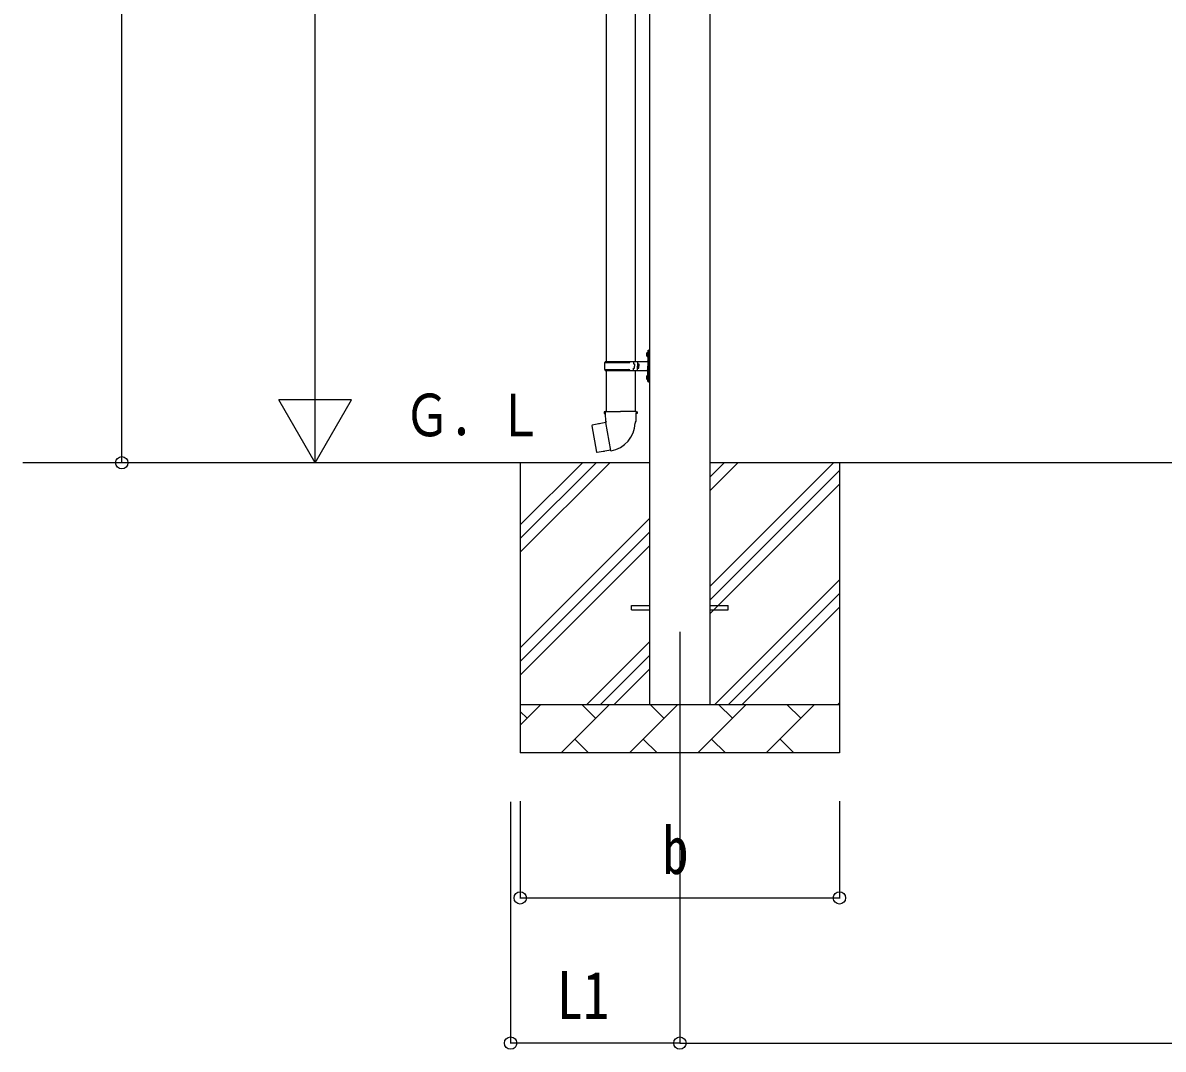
# Model space of a CAD drawing. Units: millimetres, scale not verified. Extents: x -12615 to 12615, y -8910 to 8910.
# Drawn here: x -6523 to -4166, y -4633 to -2511 of the extents above; entities that cross this region are included whole.
import ezdxf
from ezdxf.enums import TextEntityAlignment as Align

# ---------------------------------------------------------------- set-up
doc = ezdxf.new("R2010")
doc.units = ezdxf.units.MM
doc.header["$LTSCALE"] = 40
for name, color, linetype in [('0-4_YKK_12', 2, 'Continuous'), ('0-5_YKK_13', 4, 'Continuous'), ('0-6_YKK_A1', 4, 'Continuous'), ('0-7_YKK_D', 6, 'Continuous')]:
    doc.layers.add(name, color=color, linetype=linetype)
doc.styles.add('ＭＳ ゴシック', font='')
doc.styles.get('ＭＳ ゴシック').set_extended_font_data('MS Gothic')

msp = doc.modelspace()

# ---------------------------------------------------------------- linework, layer by layer
at = {"layer": '0-4_YKK_12'}
msp.add_line((-5164.94, -3770.37), (-5164.94, -4270.37), dxfattribs=at)
at = {"layer": '0-5_YKK_13'}
for p, q in [((-5317.44, -2251.86), (-5317.44, -3211.37)), ((-5257.44, -2251.86), (-5257.44, -3211.37)), ((-5233.74, -3194.22), (-5231.7, -3195.22)), ((-5232.47, -3192.22), (-5231.84, -3192.22)), ((-5232.47, -3192.22), (-5232.47, -3200.52)), ((-5232.47, -3200.52), (-5231.84, -3200.52)), ((-5231.84, -3192.22), (-5231.84, -3200.52)), ((-5231.84, -3192.22), (-5231.44, -3192.62)), ((-5231.84, -3200.52), (-5231.44, -3200.12)), ((-5231.7, -3195.22), (-5231.09, -3196.37)), ((-5231.44, -3188.37), (-5228.44, -3186.87)), ((-5231.44, -3188.37), (-5231.44, -3220.37)), ((-5231.44, -3192.62), (-5231.44, -3200.12)), ((-5228.44, -3186.87), (-5228.44, -3220.37)), ((-5228.44, -3186.87), (-5227.44, -3186.87)), ((-5227.44, -3186.87), (-5227.44, -3220.37)), ((-5320.44, -3213.37), (-5270.11, -3213.37)), ((-5320.44, -3227.37), (-5270.11, -3227.37)), ((-5319.44, -3211.37), (-5233.44, -3211.37)), ((-5319.44, -3211.37), (-5319.44, -3213.37)), ((-5319.44, -3229.37), (-5319.44, -3227.37)), ((-5319.44, -3229.37), (-5233.44, -3229.37)), ((-5317.44, -3229.37), (-5317.44, -3314.3)), ((-5260.44, -3211.37), (-5260.44, -3215.87)), ((-5260.44, -3215.87), (-5258.44, -3215.87)), ((-5260.44, -3229.37), (-5260.44, -3224.87)), ((-5260.44, -3224.87), (-5258.44, -3224.87)), ((-5258.44, -3215.87), (-5258.44, -3220.37)), ((-5258.44, -3224.87), (-5258.44, -3220.37)), ((-5257.44, -3229.37), (-5257.44, -3314.3)), ((-5252.44, -3211.37), (-5252.44, -3220.37)), ((-5252.44, -3215.87), (-5249.44, -3215.87)), ((-5252.44, -3229.37), (-5252.44, -3220.37)), ((-5252.44, -3224.87), (-5249.44, -3224.87)), ((-5249.44, -3215.87), (-5249.44, -3220.37)), ((-5249.44, -3224.87), (-5249.44, -3220.37)), ((-5231.44, -3252.37), (-5231.44, -3220.37)), ((-5228.44, -3253.87), (-5228.44, -3220.37)), ((-5227.44, -3253.87), (-5227.44, -3220.37)), ((-5233.74, -3242.22), (-5231.7, -3243.22)), ((-5232.47, -3240.22), (-5231.84, -3240.22)), ((-5232.47, -3240.22), (-5232.47, -3248.52)), ((-5232.47, -3248.52), (-5231.84, -3248.52)), ((-5231.84, -3240.22), (-5231.84, -3248.52)), ((-5231.84, -3240.22), (-5231.44, -3240.62)), ((-5231.84, -3248.52), (-5231.44, -3248.12)), ((-5231.7, -3243.22), (-5231.09, -3244.37)), ((-5231.44, -3240.62), (-5231.44, -3248.12)), ((-5231.44, -3252.37), (-5228.44, -3253.87)), ((-5228.44, -3253.87), (-5227.44, -3253.87)), ((-5319.29, -3314.3), (-5321.44, -3315.08)), ((-5321.44, -3315.08), (-5321.44, -3318.7)), ((-5321.44, -3318.7), (-5319.2, -3319.51)), ((-5319.29, -3314.3), (-5287.44, -3314.3)), ((-5319.29, -3314.3), (-5319.2, -3319.51)), ((-5319.2, -3319.51), (-5318.94, -3334.3)), ((-5255.59, -3314.3), (-5287.44, -3314.3)), ((-5253.44, -3318.7), (-5255.68, -3319.51)), ((-5255.59, -3314.3), (-5253.44, -3315.08)), ((-5253.44, -3315.08), (-5253.44, -3318.7)), ((-5345.9, -3342.75), (-5346.71, -3343.92)), ((-5346.71, -3343.92), (-5337.09, -3398.48)), ((-5318.03, -3337.5), (-5345.9, -3342.75)), ((-5333.16, -3340.15), (-5333.37, -3340.39)), ((-5318.94, -3334.3), (-5317.59, -3336.3)), ((-5307.68, -3394.79), (-5317.81, -3337.32)), ((-5317.79, -3336.5), (-5317.79, -3337.21)), ((-5317.59, -3336.3), (-5317.62, -3336.3)), ((-5257.25, -3336.24), (-5257.33, -3338.4)), ((-5255.94, -3334.3), (-5257.25, -3336.24)), ((-5323.07, -3397.39), (-5323.35, -3397.23)), ((-5307.37, -3395.56), (-5307.62, -3394.9)), ((-5264.94, -3715.87), (-5227.44, -3715.87)), ((-5264.94, -3724.87), (-5264.94, -3715.87)), ((-5102.44, -3715.87), (-5064.94, -3715.87)), ((-5064.94, -3724.87), (-5064.94, -3715.87)), ((-5264.94, -3724.87), (-5227.44, -3724.87)), ((-5102.44, -3724.87), (-5064.94, -3724.87))]:
    msp.add_line(p, q, dxfattribs=at)
for points in [[(-5233.74, -3198.52), (-5231.7, -3197.52), (-5231.09, -3196.37)], [(-5233.74, -3246.52), (-5231.7, -3245.52), (-5231.09, -3244.37)], [(-5255.59, -3314.3), (-5255.68, -3319.51), (-5255.94, -3334.3)], [(-5330.91, -3339.93), (-5331.19, -3339.78), (-5333.16, -3340.15)], [(-5307.95, -3394.7), (-5335.93, -3399.3), (-5337.09, -3398.48)], [(-5320.88, -3396.83), (-5321.09, -3397.07), (-5323.07, -3397.39)]]:
    msp.add_lwpolyline(points, dxfattribs=at)
for centre, radius, start, end in [((-5228.14, -3196.37), 6, 136.21765, 223.78235), ((-5271.69, -3220.37), 49.25, 171.82876, 180.00002), ((-5271.69, -3220.37), 49.25, 180.00002, 188.17127), ((-5270.11, -3211.37), 2, 270, 359.99998), ((-5270.11, -3229.37), 2, 0.00005, 90.00004), ((-5233.44, -3209.37), 2, 270, 359.99998), ((-5233.44, -3231.37), 2, 0.00005, 90.00004), ((-5228.14, -3244.37), 6, 136.21765, 223.78235), ((-5318.09, -3337.21), 0.3, 280.66842, 0), ((-5317.59, -3336.5), 0.2, 100, 180), ((-5317.59, -3336.3), 60.3, 279.96938, 358), ((-5307.9, -3395), 0.3, 20, 99.33158), ((-5307.19, -3395.49), 0.2, 200, 279.96938)]:
    msp.add_arc(centre, radius, start, end, dxfattribs=at)
at = {"layer": '0-6_YKK_A1'}
for p, q in [((-5227.44, -1122.87), (-5227.44, -3920.37)), ((-5102.44, -3920.37), (-5102.44, -1122.87)), ((-5227.44, -3420.37), (-6523.24, -3420.37)), ((-5494.94, -3420.37), (-5494.94, -4020.37)), ((-5494.94, -3605.42), (-5309.89, -3420.37)), ((-5494.94, -3577.14), (-5338.17, -3420.37)), ((-5494.94, -3548.85), (-5366.46, -3420.37)), ((-2227.44, -3420.37), (-5102.44, -3420.37)), ((-5102.44, -3675.47), (-4847.34, -3420.37)), ((-5102.44, -3477.48), (-5045.33, -3420.37)), ((-5102.44, -3449.2), (-5073.62, -3420.37)), ((-5102.44, -3703.75), (-4834.94, -3436.25)), ((-4834.94, -3420.37), (-4834.94, -4020.37)), ((-5102.44, -3732.04), (-4834.94, -3464.54)), ((-5494.94, -3803.41), (-5227.44, -3535.91)), ((-5494.94, -3831.7), (-5227.44, -3564.2)), ((-5494.94, -3859.98), (-5227.44, -3592.48)), ((-5092.78, -3920.37), (-4834.94, -3662.53)), ((-5064.5, -3920.37), (-4834.94, -3690.81)), ((-5036.21, -3920.37), (-4834.94, -3719.1)), ((-5357.34, -3920.37), (-5227.44, -3790.47)), ((-5329.06, -3920.37), (-5227.44, -3818.75)), ((-5300.77, -3920.37), (-5227.44, -3847.04)), ((-5494.94, -3920.37), (-4834.94, -3920.37)), ((-5494.94, -3963.26), (-5452.05, -3920.37)), ((-5480.6, -3948.92), (-5494.94, -3934.58)), ((-5410.63, -4020.37), (-5310.63, -3920.37)), ((-5339.18, -3948.92), (-5367.73, -3920.37)), ((-5269.2, -4020.37), (-5169.2, -3920.37)), ((-5197.76, -3948.92), (-5226.31, -3920.37)), ((-5127.78, -4020.37), (-5027.78, -3920.37)), ((-5056.34, -3948.92), (-5084.89, -3920.37)), ((-4986.36, -4020.37), (-4886.36, -3920.37)), ((-4914.92, -3948.92), (-4943.47, -3920.37)), ((-4838.22, -3920.37), (-4834.94, -3917.09)), ((-5382.07, -3991.82), (-5353.52, -4020.37)), ((-5240.65, -3991.82), (-5212.1, -4020.37)), ((-5099.23, -3991.82), (-5070.68, -4020.37)), ((-4957.81, -3991.82), (-4929.26, -4020.37)), ((-4834.94, -4020.37), (-5494.94, -4020.37))]:
    msp.add_line(p, q, dxfattribs=at)
at = {"layer": '0-7_YKK_D'}
for p, q in [((-6318.67, -3420.37), (-6318.67, -859.01)), ((-5918.67, -3270.37), (-5918.67, -1270.37)), ((-5918.67, -3420.37), (-5918.67, -3160.56)), ((-5918.67, -3420.37), (-5993.67, -3290.47)), ((-5843.67, -3290.47), (-5993.67, -3290.47)), ((-5918.67, -3420.37), (-5843.67, -3290.47)), ((-5618.67, -3420.37), (-6319.67, -3420.37)), ((-5618.67, -3420.37), (-5919.67, -3420.37)), ((-5514.74, -4121.37), (-5514.74, -4621.37)), ((-5494.94, -4120.37), (-5494.94, -4321.37)), ((-5164.94, -4120.37), (-5164.94, -4621.37)), ((-5164.94, -4120.37), (-5164.94, -4621.37)), ((-4834.94, -4120.37), (-4834.94, -4321.37)), ((-5494.94, -4320.37), (-4834.94, -4320.37)), ((-5164.94, -4620.37), (-5514.74, -4620.37)), ((-5164.94, -4620.37), (-2164.94, -4620.37))]:
    msp.add_line(p, q, dxfattribs=at)
for centre in [(-6318.67, -3420.37), (-5494.94, -4320.37), (-4834.94, -4320.37), (-5514.74, -4620.37), (-5164.94, -4620.37), (-5164.94, -4620.37)]:
    msp.add_circle(centre, 12.75, dxfattribs=at)

# ---------------------------------------------------------------- texts
at = {"layer": '0-6_YKK_A1', "style": 'ＭＳ ゴシック', "width": 0.8}
msp.add_text('Ｇ．Ｌ', height=87.98, dxfattribs=at).set_placement((-5735.34, -3391.92), align=Align.BOTTOM_LEFT)
at = {"layer": '0-7_YKK_D', "style": 'ＭＳ ゴシック', "width": 0.8}
for s, p in [('b', (-5200.94, -4300.37)), ('L1', (-5419.04, -4600.37))]:
    msp.add_text(s, height=98.97, dxfattribs=at).set_placement(p, align=Align.BOTTOM_LEFT)

doc.saveas('drawing.dxf')
